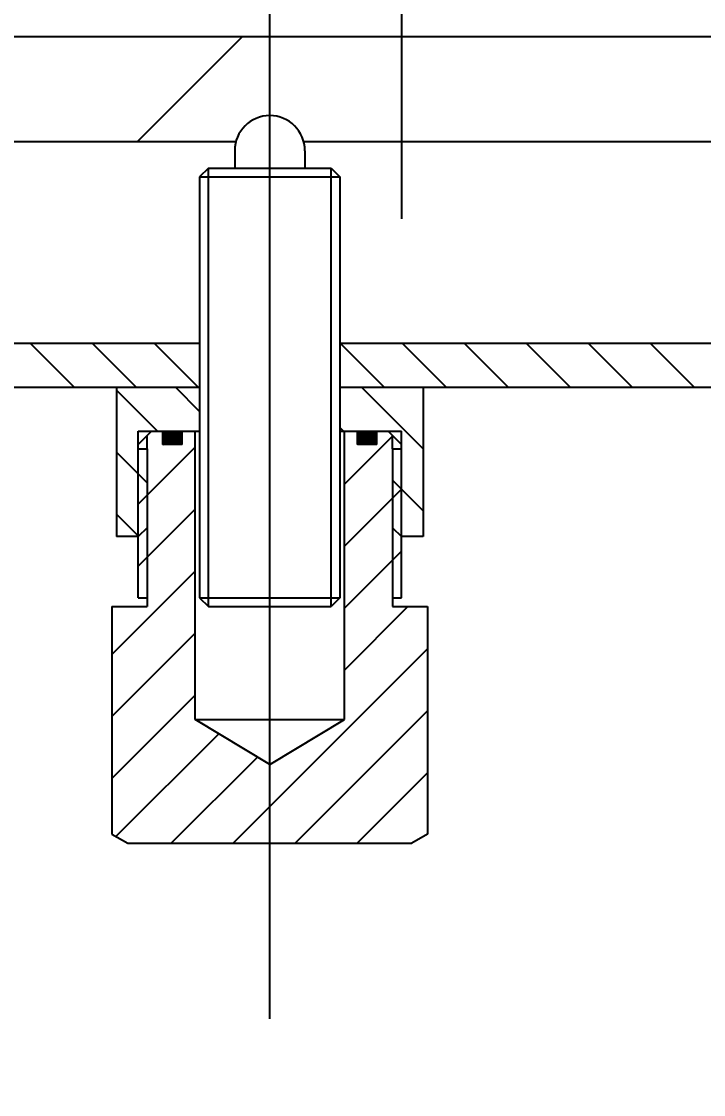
# Model space of a CAD drawing. Header units: millimetres. Extents: x 0 to 1189, y 0 to 841.
# Drawn here: x 209.99 to 217.76, y 715.84 to 728.07 of the extents above; entities that cross this region are included whole.
import ezdxf

# ---------------------------------------------------------------- set-up
doc = ezdxf.new("R2010")
doc.units = ezdxf.units.MM
doc.header["$LTSCALE"] = 65.395
doc.linetypes.add('CENTER', pattern=[0.6, 0.375, -0.075, 0.075, -0.075])
doc.layers.get('0').update_dxf_attribs({"linetype": 'CONTINUOUS'})
for name, color, linetype in [('ALL_AXIS', 7, 'CONTINUOUS'), ('ALL_CHAMFER', 7, 'CONTINUOUS'), ('ALL_DIMENSIONS', 7, 'CONTINUOUS')]:
    doc.layers.add(name, color=color, linetype=linetype)
doc.styles.get("Standard").update_dxf_attribs({"font": 'txt', "width": 0.7})
doc.dimstyles.new('DIMSTYLE_1', dxfattribs={"dimtxt": 3.5, "dimasz": 3, "dimexe": 0.18, "dimexo": 0.0625, "dimgap": 0.09, "dimtad": 1, "dimdec": 5, "dimlfac": 10, "dimdsep": 46, "dimtxsty": 'STANDARD', "dimblk": '_FILLED', "dimblk1": '_FILLED', "dimblk2": '_FILLED', "dimcen": 0.09, "dimadec": 0, "dimazin": 0, "dimtp": 2, "dimtm": 2, "dimtfac": 1, "dimtdec": 5, "dimtofl": 0, "dimtmove": 0, "dimatfit": 3, "dimldrblk": '_FILLED', "dimfxl": 1, "dimtolj": 1, "dimarcsym": 0})

# ---------------------------------------------------------------- blocks, each defined once
blk = doc.blocks.new('_FILLED')
at = {"color": 0, "linetype": 'BYBLOCK'}
blk.add_solid([(0, 0), (-1, 0.1667), (-1, -0.1667)], dxfattribs=at)
blk = doc.blocks.new('*D0')
at = {"layer": 'ALL_DIMENSIONS', "color": 2, "linetype": 'CONTINUOUS'}
for p, q in [((27.718, 722.401), (27.718, 595.901)), ((1064.818, 722.401), (1064.818, 612.208)), ((1064.818, 601.929), (1064.818, 595.901)), ((27.718, 597.901), (546.268, 597.901)), ((1064.818, 597.901), (546.268, 597.901))]:
    blk.add_line(p, q, dxfattribs=at)
at = {"layer": 'ALL_DIMENSIONS', "color": 2, "linetype": 'CONTINUOUS', "xscale": 3, "yscale": 3, "zscale": 3, "rotation": 180}
blk.add_blockref('_FILLED', (27.718, 597.901), dxfattribs=at)
at = {"layer": 'ALL_DIMENSIONS', "color": 2, "linetype": 'CONTINUOUS', "xscale": 3, "yscale": 3, "zscale": 3}
blk.add_blockref('_FILLED', (1064.818, 597.901), dxfattribs=at)
blk = doc.blocks.new('*D7')
at = {"layer": 'ALL_DIMENSIONS', "color": 2, "linetype": 'CONTINUOUS'}
for p, q in [((27.718, 722.401), (27.718, 587.901)), ((1127.218, 613.901), (1127.218, 587.901)), ((27.718, 589.901), (577.468, 589.901)), ((1127.218, 589.901), (577.468, 589.901))]:
    blk.add_line(p, q, dxfattribs=at)
at = {"layer": 'ALL_DIMENSIONS', "color": 2, "linetype": 'CONTINUOUS', "xscale": 3, "yscale": 3, "zscale": 3, "rotation": 180}
blk.add_blockref('_FILLED', (27.718, 589.901), dxfattribs=at)
at = {"layer": 'ALL_DIMENSIONS', "color": 2, "linetype": 'CONTINUOUS', "xscale": 3, "yscale": 3, "zscale": 3}
blk.add_blockref('_FILLED', (1127.218, 589.901), dxfattribs=at)
blk = doc.blocks.new('*D8')
at = {"layer": 'ALL_DIMENSIONS', "color": 2, "linetype": 'CONTINUOUS'}
for p, q in [((1151.568, 722.551), (1151.568, 578.96)), ((27.718, 722.401), (27.718, 578.96)), ((27.718, 580.96), (589.643, 580.96)), ((1151.568, 580.96), (589.643, 580.96))]:
    blk.add_line(p, q, dxfattribs=at)
at = {"layer": 'ALL_DIMENSIONS', "color": 2, "linetype": 'CONTINUOUS', "xscale": 3, "yscale": 3, "zscale": 3, "rotation": 180}
blk.add_blockref('_FILLED', (27.718, 580.96), dxfattribs=at)
at = {"layer": 'ALL_DIMENSIONS', "color": 2, "linetype": 'CONTINUOUS', "xscale": 3, "yscale": 3, "zscale": 3}
blk.add_blockref('_FILLED', (1151.568, 580.96), dxfattribs=at)

msp = doc.modelspace()

# ---------------------------------------------------------------- linework, layer by layer
at = {"color": 7, "linetype": 'CONTINUOUS'}
for p, q in [((241.2039348, 727.9007175), (207.0079788, 727.9007175)), ((212.4313672, 726.7007175), (206.7540633, 726.7007175)), ((222.4313672, 726.7007175), (213.2049921, 726.7007175)), ((212.1181797, 726.4007175), (213.5181797, 726.4007175)), ((212.0181797, 724.4007175), (206.7692709, 724.4007175)), ((222.0181797, 724.4007175), (213.6251726, 724.4007175)), ((212.0181797, 723.9007175), (204.3181797, 723.9007175)), ((211.0681797, 723.9007175), (211.0681797, 722.2007175)), ((222.0181797, 723.9007175), (213.6181797, 723.9007175)), ((214.5681797, 723.9007175), (214.5681797, 722.2007175)), ((211.3181797, 721.5007175), (211.3181797, 723.4007175)), ((211.4681797, 723.4007175), (211.3181797, 723.2507175)), ((211.3181797, 723.4007175), (212.0181797, 723.4007175)), ((211.5981797, 723.2507175), (211.5981797, 723.4007175)), ((211.8181797, 723.2507175), (211.8181797, 723.4007175)), ((211.9681797, 720.111449), (211.9681797, 723.4007175)), ((213.6181797, 723.4007175), (214.3181797, 723.4007175)), ((213.6681797, 720.111449), (213.6681797, 723.4007175)), ((213.8181797, 723.2507175), (213.8181797, 723.4007175)), ((214.0381797, 723.2507175), (214.0381797, 723.4007175)), ((214.1681797, 723.4007175), (214.3181797, 723.2507175)), ((214.3181797, 721.5007175), (214.3181797, 723.4007175)), ((211.8181797, 723.2507175), (211.5981797, 723.2507175)), ((214.0381797, 723.2507175), (213.8181797, 723.2507175)), ((211.3181797, 723.2007175), (211.4181797, 723.2007175)), ((211.4181797, 723.2007175), (211.4181797, 722.3007175)), ((214.2181797, 723.2007175), (214.2181797, 722.3007175)), ((214.2181797, 723.2007175), (214.3181797, 723.2007175)), ((211.4181797, 722.3007175), (211.3181797, 722.2007175)), ((214.2181797, 722.3007175), (214.3181797, 722.2007175)), ((211.3181797, 722.2007175), (211.0681797, 722.2007175)), ((214.5681797, 722.2007175), (214.3181797, 722.2007175)), ((211.3182059, 721.5007175), (211.4181797, 721.5007175)), ((211.4181797, 721.5007175), (211.4181797, 721.4007175)), ((214.2181797, 721.5007175), (214.2181797, 721.4007175)), ((214.2181797, 721.5007175), (214.3181534, 721.5007175)), ((211.0181797, 721.4007175), (211.0181797, 718.8046405)), ((211.0181797, 721.4007175), (211.4181797, 721.4007175)), ((212.1181797, 721.4007175), (213.5181797, 721.4007175)), ((214.2181797, 721.4007175), (214.6181797, 721.4007175)), ((214.6181797, 721.4007175), (214.6181797, 718.8046405)), ((212.8181797, 719.6007175), (211.9681797, 720.111449)), ((211.9681797, 720.111449), (213.6681797, 720.111449)), ((212.8181797, 719.6007175), (213.6681797, 720.111449)), ((211.0181797, 718.8046405), (211.1981797, 718.7007175)), ((211.1981797, 718.7007175), (214.4381797, 718.7007175)), ((214.6181797, 718.8046405), (214.4381797, 718.7007175))]:
    msp.add_line(p, q, dxfattribs=at)
at = {"color": 2, "linetype": 'CONTINUOUS'}
for p, q in [((211.3038874, 726.7007175), (212.5038874, 727.9007175)), ((212.1181797, 721.4007175), (212.1181797, 726.4007175)), ((213.5181797, 721.4007175), (213.5181797, 726.4007175)), ((210.5896387, 723.9007175), (210.0896387, 724.4007175)), ((211.2967455, 723.9007175), (210.7967455, 724.4007175)), ((212.0038523, 723.9007175), (211.5038523, 724.4007175)), ((212.0181797, 724.4007175), (212.0181797, 723.4007175)), ((213.6181797, 724.4007175), (213.6181797, 723.4007175)), ((214.1251726, 723.9007175), (213.6251726, 724.4007175)), ((214.8322794, 723.9007175), (214.3322794, 724.4007175)), ((215.5393862, 723.9007175), (215.0393862, 724.4007175)), ((216.246493, 723.9007175), (215.746493, 724.4007175)), ((216.9535997, 723.9007175), (216.4535997, 724.4007175)), ((217.6607065, 723.9007175), (217.1607065, 724.4007175)), ((211.5378458, 723.4007175), (211.0681797, 723.8703836)), ((212.0181797, 723.6274903), (211.7449525, 723.9007175)), ((214.5681797, 723.1988107), (213.8662729, 723.9007175)), ((211.4181797, 723.2007175), (211.4181797, 723.3507175)), ((211.5981797, 723.400235), (211.8117128, 723.2507175)), ((211.5981797, 723.3990142), (211.8099694, 723.2507175)), ((211.5981797, 723.3977935), (211.808226, 723.2507175)), ((211.5981797, 723.3965727), (211.8064825, 723.2507175)), ((211.5981797, 723.3953519), (211.8047391, 723.2507175)), ((211.5981797, 723.3941311), (211.8029956, 723.2507175)), ((211.5981797, 723.3929104), (211.8012522, 723.2507175)), ((211.5981797, 723.3916896), (211.7995087, 723.2507175)), ((211.5981797, 723.3904688), (211.7977653, 723.2507175)), ((211.5981797, 723.389248), (211.7960218, 723.2507175)), ((211.5981797, 723.3880273), (211.7942784, 723.2507175)), ((211.5981797, 723.3868065), (211.7925349, 723.2507175)), ((211.5981797, 723.3855857), (211.7907915, 723.2507175)), ((211.5981797, 723.3843649), (211.789048, 723.2507175)), ((211.5981797, 723.3831442), (211.7873046, 723.2507175)), ((211.5981797, 723.3819234), (211.7855611, 723.2507175)), ((211.5981797, 723.3807026), (211.7838177, 723.2507175)), ((211.5981797, 723.3794818), (211.7820742, 723.2507175)), ((211.5981797, 723.3782611), (211.7803308, 723.2507175)), ((211.5981797, 723.3770403), (211.7785874, 723.2507175)), ((211.5981797, 723.3758195), (211.7768439, 723.2507175)), ((211.5981797, 723.3745987), (211.7751005, 723.2507175)), ((211.5981797, 723.373378), (211.773357, 723.2507175)), ((211.5981797, 723.3721572), (211.7716136, 723.2507175)), ((211.5981797, 723.3709364), (211.7698701, 723.2507175)), ((211.5981797, 723.3697156), (211.7681267, 723.2507175)), ((211.5981797, 723.3684949), (211.7663832, 723.2507175)), ((211.5981797, 723.3672741), (211.7646398, 723.2507175)), ((211.5981797, 723.3660533), (211.7628963, 723.2507175)), ((211.5981797, 723.3648325), (211.7611529, 723.2507175)), ((211.5981797, 723.3636118), (211.7594094, 723.2507175)), ((211.5981797, 723.362391), (211.757666, 723.2507175)), ((211.5981797, 723.3611702), (211.7559225, 723.2507175)), ((211.5981797, 723.3599494), (211.7541791, 723.2507175)), ((211.5981797, 723.3587287), (211.7524357, 723.2507175)), ((211.5981797, 723.3575079), (211.7506922, 723.2507175)), ((211.5981797, 723.3562871), (211.7489488, 723.2507175)), ((211.5981797, 723.3550663), (211.7472053, 723.2507175)), ((211.5981797, 723.3538456), (211.7454619, 723.2507175)), ((211.5981797, 723.3526248), (211.7437184, 723.2507175)), ((211.5981797, 723.351404), (211.741975, 723.2507175)), ((211.5981797, 723.3501832), (211.7402315, 723.2507175)), ((211.5981797, 723.3489625), (211.7384881, 723.2507175)), ((211.5981797, 723.3477417), (211.7367446, 723.2507175)), ((211.5981797, 723.3465209), (211.7350012, 723.2507175)), ((211.5981797, 723.3453001), (211.7332577, 723.2507175)), ((211.5981797, 723.3440794), (211.7315143, 723.2507175)), ((211.5981797, 723.3428586), (211.7297708, 723.2507175)), ((211.5981797, 723.3416378), (211.7280274, 723.2507175)), ((211.5981797, 723.3404171), (211.726284, 723.2507175)), ((211.5981797, 723.3391963), (211.7245405, 723.2507175)), ((211.5981797, 723.3379755), (211.7227971, 723.2507175)), ((211.5981797, 723.3367547), (211.7210536, 723.2507175)), ((211.5981797, 723.335534), (211.7193102, 723.2507175)), ((211.5992341, 723.4007175), (211.8134563, 723.2507175)), ((211.6009775, 723.4007175), (211.8151997, 723.2507175)), ((211.602721, 723.4007175), (211.8169432, 723.2507175)), ((211.6044644, 723.4007175), (211.8181797, 723.2510724)), ((211.6062079, 723.4007175), (211.8181797, 723.2522932)), ((211.6079513, 723.4007175), (211.8181797, 723.253514)), ((211.6096948, 723.4007175), (211.8181797, 723.2547348)), ((211.6114382, 723.4007175), (211.8181797, 723.2559555)), ((211.6131817, 723.4007175), (211.8181797, 723.2571763)), ((211.6149251, 723.4007175), (211.8181797, 723.2583971)), ((211.6166686, 723.4007175), (211.8181797, 723.2596179)), ((211.618412, 723.4007175), (211.8181797, 723.2608386)), ((211.6201555, 723.4007175), (211.8181797, 723.2620594)), ((211.6218989, 723.4007175), (211.8181797, 723.2632802)), ((211.6236423, 723.4007175), (211.8181797, 723.264501)), ((211.6253858, 723.4007175), (211.8181797, 723.2657217)), ((211.6271292, 723.4007175), (211.8181797, 723.2669425)), ((211.6288727, 723.4007175), (211.8181797, 723.2681633)), ((211.6306161, 723.4007175), (211.8181797, 723.2693841)), ((211.6323596, 723.4007175), (211.8181797, 723.2706048)), ((211.634103, 723.4007175), (211.8181797, 723.2718256)), ((211.6358465, 723.4007175), (211.8181797, 723.2730464)), ((211.6375899, 723.4007175), (211.8181797, 723.2742672)), ((211.6393334, 723.4007175), (211.8181797, 723.2754879)), ((211.6410768, 723.4007175), (211.8181797, 723.2767087)), ((211.6428203, 723.4007175), (211.8181797, 723.2779295)), ((211.6445637, 723.4007175), (211.8181797, 723.2791503)), ((211.6463072, 723.4007175), (211.8181797, 723.280371)), ((211.6480506, 723.4007175), (211.8181797, 723.2815918)), ((211.649794, 723.4007175), (211.8181797, 723.2828126)), ((211.6515375, 723.4007175), (211.8181797, 723.2840334)), ((211.6532809, 723.4007175), (211.8181797, 723.2852541)), ((211.6550244, 723.4007175), (211.8181797, 723.2864749)), ((211.6567678, 723.4007175), (211.8181797, 723.2876957)), ((211.6585113, 723.4007175), (211.8181797, 723.2889165)), ((211.6602547, 723.4007175), (211.8181797, 723.2901372)), ((211.6619982, 723.4007175), (211.8181797, 723.291358)), ((211.6637416, 723.4007175), (211.8181797, 723.2925788)), ((211.6654851, 723.4007175), (211.8181797, 723.2937996)), ((211.6672285, 723.4007175), (211.8181797, 723.2950203)), ((211.668972, 723.4007175), (211.8181797, 723.2962411)), ((211.6707154, 723.4007175), (211.8181797, 723.2974619)), ((211.6724589, 723.4007175), (211.8181797, 723.2986827)), ((211.6742023, 723.4007175), (211.8181797, 723.2999034)), ((211.6759457, 723.4007175), (211.8181797, 723.3011242)), ((211.6776892, 723.4007175), (211.8181797, 723.302345)), ((211.6794326, 723.4007175), (211.8181797, 723.3035658)), ((211.6811761, 723.4007175), (211.8181797, 723.3047865)), ((211.6829195, 723.4007175), (211.8181797, 723.3060073)), ((211.684663, 723.4007175), (211.8181797, 723.3072281)), ((211.6864064, 723.4007175), (211.8181797, 723.3084489)), ((211.6881499, 723.4007175), (211.8181797, 723.3096696)), ((211.6898933, 723.4007175), (211.8181797, 723.3108904)), ((211.6916368, 723.4007175), (211.8181797, 723.3121112)), ((211.6933802, 723.4007175), (211.8181797, 723.313332)), ((211.6951237, 723.4007175), (211.8181797, 723.3145527)), ((211.6968671, 723.4007175), (211.8181797, 723.3157735)), ((211.6986106, 723.4007175), (211.8181797, 723.3169943)), ((211.700354, 723.4007175), (211.8181797, 723.318215)), ((211.7020975, 723.4007175), (211.8181797, 723.3194358)), ((211.7038409, 723.4007175), (211.8181797, 723.3206566)), ((211.7055843, 723.4007175), (211.8181797, 723.3218774)), ((211.7073278, 723.4007175), (211.8181797, 723.3230981)), ((211.7090712, 723.4007175), (211.8181797, 723.3243189)), ((211.7108147, 723.4007175), (211.8181797, 723.3255397)), ((211.7125581, 723.4007175), (211.8181797, 723.3267605)), ((211.7143016, 723.4007175), (211.8181797, 723.3279812)), ((211.716045, 723.4007175), (211.8181797, 723.329202)), ((211.7177885, 723.4007175), (211.8181797, 723.3304228)), ((211.7195319, 723.4007175), (211.8181797, 723.3316436)), ((211.7212754, 723.4007175), (211.8181797, 723.3328643)), ((211.7230188, 723.4007175), (211.8181797, 723.3340851)), ((211.7247623, 723.4007175), (211.8181797, 723.3353059)), ((211.7265057, 723.4007175), (211.8181797, 723.3365267)), ((211.7282492, 723.4007175), (211.8181797, 723.3377474)), ((211.7299926, 723.4007175), (211.8181797, 723.3389682)), ((211.731736, 723.4007175), (211.8181797, 723.340189)), ((211.7334795, 723.4007175), (211.8181797, 723.3414098)), ((211.7352229, 723.4007175), (211.8181797, 723.3426305)), ((211.7369664, 723.4007175), (211.8181797, 723.3438513)), ((211.7387098, 723.4007175), (211.8181797, 723.3450721)), ((211.7404533, 723.4007175), (211.8181797, 723.3462929)), ((211.7421967, 723.4007175), (211.8181797, 723.3475136)), ((211.7439402, 723.4007175), (211.8181797, 723.3487344)), ((211.7456836, 723.4007175), (211.8181797, 723.3499552)), ((211.7474271, 723.4007175), (211.8181797, 723.351176)), ((211.7491705, 723.4007175), (211.8181797, 723.3523967)), ((211.750914, 723.4007175), (211.8181797, 723.3536175)), ((211.7526574, 723.4007175), (211.8181797, 723.3548383)), ((211.7544009, 723.4007175), (211.8181797, 723.3560591)), ((211.7561443, 723.4007175), (211.8181797, 723.3572798)), ((211.7578877, 723.4007175), (211.8181797, 723.3585006)), ((211.7596312, 723.4007175), (211.8181797, 723.3597214)), ((211.7613746, 723.4007175), (211.8181797, 723.3609422)), ((211.7631181, 723.4007175), (211.8181797, 723.3621629)), ((211.7648615, 723.4007175), (211.8181797, 723.3633837)), ((211.766605, 723.4007175), (211.8181797, 723.3646045)), ((211.7683484, 723.4007175), (211.8181797, 723.3658253)), ((211.7700919, 723.4007175), (211.8181797, 723.367046)), ((211.7718353, 723.4007175), (211.8181797, 723.3682668)), ((211.7735788, 723.4007175), (211.8181797, 723.3694876)), ((211.7753222, 723.4007175), (211.8181797, 723.3707084)), ((211.7770657, 723.4007175), (211.8181797, 723.3719291)), ((211.7788091, 723.4007175), (211.8181797, 723.3731499)), ((211.7805526, 723.4007175), (211.8181797, 723.3743707)), ((211.782296, 723.4007175), (211.8181797, 723.3755915)), ((211.7840395, 723.4007175), (211.8181797, 723.3768122)), ((211.7857829, 723.4007175), (211.8181797, 723.378033)), ((211.7875263, 723.4007175), (211.8181797, 723.3792538)), ((211.7892698, 723.4007175), (211.8181797, 723.3804746)), ((211.7910132, 723.4007175), (211.8181797, 723.3816953)), ((211.7927567, 723.4007175), (211.8181797, 723.3829161)), ((211.7945001, 723.4007175), (211.8181797, 723.3841369)), ((211.7962436, 723.4007175), (211.8181797, 723.3853577)), ((211.797987, 723.4007175), (211.8181797, 723.3865784)), ((211.7997305, 723.4007175), (211.8181797, 723.3877992)), ((211.8014739, 723.4007175), (211.8181797, 723.38902)), ((211.8032174, 723.4007175), (211.8181797, 723.3902407)), ((211.8049608, 723.4007175), (211.8181797, 723.3914615)), ((211.8067043, 723.4007175), (211.8181797, 723.3926823)), ((211.8084477, 723.4007175), (211.8181797, 723.3939031)), ((211.8101912, 723.4007175), (211.8181797, 723.3951238)), ((211.8119346, 723.4007175), (211.8181797, 723.3963446)), ((211.813678, 723.4007175), (211.8181797, 723.3975654)), ((211.8154215, 723.4007175), (211.8181797, 723.3987862)), ((211.8171649, 723.4007175), (211.8181797, 723.4000069)), ((213.6591661, 723.4007175), (213.6181797, 723.4417039)), ((213.6681797, 722.7966419), (214.2202174, 723.3486797)), ((213.8181797, 723.3998203), (214.0311206, 723.2507175)), ((213.8181797, 723.3985995), (214.0293772, 723.2507175)), ((213.8181797, 723.3973788), (214.0276337, 723.2507175)), ((213.8181797, 723.396158), (214.0258903, 723.2507175)), ((213.8181797, 723.3949372), (214.0241468, 723.2507175)), ((213.8181797, 723.3937165), (214.0224034, 723.2507175)), ((213.8181797, 723.3924957), (214.0206599, 723.2507175)), ((213.8181797, 723.3912749), (214.0189165, 723.2507175)), ((213.8181797, 723.3900541), (214.017173, 723.2507175)), ((213.8181797, 723.3888334), (214.0154296, 723.2507175)), ((213.8181797, 723.3876126), (214.0136861, 723.2507175)), ((213.8181797, 723.3863918), (214.0119427, 723.2507175)), ((213.8181797, 723.385171), (214.0101993, 723.2507175)), ((213.8181797, 723.3839503), (214.0084558, 723.2507175)), ((213.8181797, 723.3827295), (214.0067124, 723.2507175)), ((213.8181797, 723.3815087), (214.0049689, 723.2507175)), ((213.8181797, 723.3802879), (214.0032255, 723.2507175)), ((213.8181797, 723.3790672), (214.001482, 723.2507175)), ((213.8181797, 723.3778464), (213.9997386, 723.2507175)), ((213.8181797, 723.3766256), (213.9979951, 723.2507175)), ((213.8181797, 723.3754048), (213.9962517, 723.2507175)), ((213.8181797, 723.3741841), (213.9945082, 723.2507175)), ((213.8181797, 723.3729633), (213.9927648, 723.2507175)), ((213.8181797, 723.3717425), (213.9910213, 723.2507175)), ((213.8181797, 723.3705217), (213.9892779, 723.2507175)), ((213.8181797, 723.369301), (213.9875344, 723.2507175)), ((213.8181797, 723.3680802), (213.985791, 723.2507175)), ((213.8181797, 723.3668594), (213.9840476, 723.2507175)), ((213.8181797, 723.3656386), (213.9823041, 723.2507175)), ((213.8181797, 723.3644179), (213.9805607, 723.2507175)), ((213.8181797, 723.3631971), (213.9788172, 723.2507175)), ((213.8181797, 723.3619763), (213.9770738, 723.2507175)), ((213.8181797, 723.3607555), (213.9753303, 723.2507175)), ((213.8181797, 723.3595348), (213.9735869, 723.2507175)), ((213.8181797, 723.358314), (213.9718434, 723.2507175)), ((213.8181797, 723.3570932), (213.9701, 723.2507175)), ((213.8181797, 723.3558724), (213.9683565, 723.2507175)), ((213.8181797, 723.3546517), (213.9666131, 723.2507175)), ((213.8181797, 723.3534309), (213.9648696, 723.2507175)), ((213.8181797, 723.3522101), (213.9631262, 723.2507175)), ((213.8181797, 723.3509893), (213.9613827, 723.2507175)), ((213.8181797, 723.3497686), (213.9596393, 723.2507175)), ((213.8181797, 723.3485478), (213.9578958, 723.2507175)), ((213.8181797, 723.347327), (213.9561524, 723.2507175)), ((213.8181797, 723.3461062), (213.954409, 723.2507175)), ((213.8181797, 723.3448855), (213.9526655, 723.2507175)), ((213.8181797, 723.3436647), (213.9509221, 723.2507175)), ((213.8181797, 723.3424439), (213.9491786, 723.2507175)), ((213.8181797, 723.3412231), (213.9474352, 723.2507175)), ((213.8181797, 723.3400024), (213.9456917, 723.2507175)), ((213.8181797, 723.3387816), (213.9439483, 723.2507175)), ((213.8181797, 723.3375608), (213.9422048, 723.2507175)), ((213.8181797, 723.33634), (213.9404614, 723.2507175)), ((213.8181797, 723.3351193), (213.9387179, 723.2507175)), ((213.8186419, 723.4007175), (214.0328641, 723.2507175)), ((213.8203853, 723.4007175), (214.0346075, 723.2507175)), ((213.8221288, 723.4007175), (214.036351, 723.2507175)), ((213.8238722, 723.4007175), (214.0380944, 723.2507175)), ((213.8256156, 723.4007175), (214.0381797, 723.2518785)), ((213.8273591, 723.4007175), (214.0381797, 723.2530993)), ((213.8291025, 723.4007175), (214.0381797, 723.2543201)), ((213.830846, 723.4007175), (214.0381797, 723.2555409)), ((213.8325894, 723.4007175), (214.0381797, 723.2567616)), ((213.8343329, 723.4007175), (214.0381797, 723.2579824)), ((213.8360763, 723.4007175), (214.0381797, 723.2592032)), ((213.8378198, 723.4007175), (214.0381797, 723.260424)), ((213.8395632, 723.4007175), (214.0381797, 723.2616447)), ((213.8413067, 723.4007175), (214.0381797, 723.2628655)), ((213.8430501, 723.4007175), (214.0381797, 723.2640863)), ((213.8447936, 723.4007175), (214.0381797, 723.2653071)), ((213.846537, 723.4007175), (214.0381797, 723.2665278)), ((213.8482805, 723.4007175), (214.0381797, 723.2677486)), ((213.8500239, 723.4007175), (214.0381797, 723.2689694)), ((213.8517674, 723.4007175), (214.0381797, 723.2701902)), ((213.8535108, 723.4007175), (214.0381797, 723.2714109)), ((213.8552542, 723.4007175), (214.0381797, 723.2726317)), ((213.8569977, 723.4007175), (214.0381797, 723.2738525)), ((213.8587411, 723.4007175), (214.0381797, 723.2750733)), ((213.8604846, 723.4007175), (214.0381797, 723.276294)), ((213.862228, 723.4007175), (214.0381797, 723.2775148)), ((213.8639715, 723.4007175), (214.0381797, 723.2787356)), ((213.8657149, 723.4007175), (214.0381797, 723.2799564)), ((213.8674584, 723.4007175), (214.0381797, 723.2811771)), ((213.8692018, 723.4007175), (214.0381797, 723.2823979)), ((213.8709453, 723.4007175), (214.0381797, 723.2836187)), ((213.8726887, 723.4007175), (214.0381797, 723.2848395)), ((213.8744322, 723.4007175), (214.0381797, 723.2860602)), ((213.8761756, 723.4007175), (214.0381797, 723.287281)), ((213.8779191, 723.4007175), (214.0381797, 723.2885018)), ((213.8796625, 723.4007175), (214.0381797, 723.2897225)), ((213.8814059, 723.4007175), (214.0381797, 723.2909433)), ((213.8831494, 723.4007175), (214.0381797, 723.2921641)), ((213.8848928, 723.4007175), (214.0381797, 723.2933849)), ((213.8866363, 723.4007175), (214.0381797, 723.2946056)), ((213.8883797, 723.4007175), (214.0381797, 723.2958264)), ((213.8901232, 723.4007175), (214.0381797, 723.2970472)), ((213.8918666, 723.4007175), (214.0381797, 723.298268)), ((213.8936101, 723.4007175), (214.0381797, 723.2994887)), ((213.8953535, 723.4007175), (214.0381797, 723.3007095)), ((213.897097, 723.4007175), (214.0381797, 723.3019303)), ((213.8988404, 723.4007175), (214.0381797, 723.3031511)), ((213.9005839, 723.4007175), (214.0381797, 723.3043718)), ((213.9023273, 723.4007175), (214.0381797, 723.3055926)), ((213.9040708, 723.4007175), (214.0381797, 723.3068134)), ((213.9058142, 723.4007175), (214.0381797, 723.3080342)), ((213.9075576, 723.4007175), (214.0381797, 723.3092549)), ((213.9093011, 723.4007175), (214.0381797, 723.3104757)), ((213.9110445, 723.4007175), (214.0381797, 723.3116965)), ((213.912788, 723.4007175), (214.0381797, 723.3129173)), ((213.9145314, 723.4007175), (214.0381797, 723.314138)), ((213.9162749, 723.4007175), (214.0381797, 723.3153588)), ((213.9180183, 723.4007175), (214.0381797, 723.3165796)), ((213.9197618, 723.4007175), (214.0381797, 723.3178004)), ((213.9215052, 723.4007175), (214.0381797, 723.3190211)), ((213.9232487, 723.4007175), (214.0381797, 723.3202419)), ((213.9249921, 723.4007175), (214.0381797, 723.3214627)), ((213.9267356, 723.4007175), (214.0381797, 723.3226835)), ((213.928479, 723.4007175), (214.0381797, 723.3239042)), ((213.9302225, 723.4007175), (214.0381797, 723.325125)), ((213.9319659, 723.4007175), (214.0381797, 723.3263458)), ((213.9337093, 723.4007175), (214.0381797, 723.3275666)), ((213.9354528, 723.4007175), (214.0381797, 723.3287873)), ((213.9371962, 723.4007175), (214.0381797, 723.3300081)), ((213.9389397, 723.4007175), (214.0381797, 723.3312289)), ((213.9406831, 723.4007175), (214.0381797, 723.3324497)), ((213.9424266, 723.4007175), (214.0381797, 723.3336704)), ((213.94417, 723.4007175), (214.0381797, 723.3348912)), ((213.9459135, 723.4007175), (214.0381797, 723.336112)), ((213.9476569, 723.4007175), (214.0381797, 723.3373328)), ((213.9494004, 723.4007175), (214.0381797, 723.3385535)), ((213.9511438, 723.4007175), (214.0381797, 723.3397743)), ((213.9528873, 723.4007175), (214.0381797, 723.3409951)), ((213.9546307, 723.4007175), (214.0381797, 723.3422159)), ((213.9563742, 723.4007175), (214.0381797, 723.3434366)), ((213.9581176, 723.4007175), (214.0381797, 723.3446574)), ((213.9598611, 723.4007175), (214.0381797, 723.3458782)), ((213.9616045, 723.4007175), (214.0381797, 723.347099)), ((213.9633479, 723.4007175), (214.0381797, 723.3483197)), ((213.9650914, 723.4007175), (214.0381797, 723.3495405)), ((213.9668348, 723.4007175), (214.0381797, 723.3507613)), ((213.9685783, 723.4007175), (214.0381797, 723.3519821)), ((213.9703217, 723.4007175), (214.0381797, 723.3532028)), ((213.9720652, 723.4007175), (214.0381797, 723.3544236)), ((213.9738086, 723.4007175), (214.0381797, 723.3556444)), ((213.9755521, 723.4007175), (214.0381797, 723.3568652)), ((213.9772955, 723.4007175), (214.0381797, 723.3580859)), ((213.979039, 723.4007175), (214.0381797, 723.3593067)), ((213.9807824, 723.4007175), (214.0381797, 723.3605275)), ((213.9825259, 723.4007175), (214.0381797, 723.3617483)), ((213.9842693, 723.4007175), (214.0381797, 723.362969)), ((213.9860128, 723.4007175), (214.0381797, 723.3641898)), ((213.9877562, 723.4007175), (214.0381797, 723.3654106)), ((213.9894996, 723.4007175), (214.0381797, 723.3666313)), ((213.9912431, 723.4007175), (214.0381797, 723.3678521)), ((213.9929865, 723.4007175), (214.0381797, 723.3690729)), ((213.99473, 723.4007175), (214.0381797, 723.3702937)), ((213.9964734, 723.4007175), (214.0381797, 723.3715144)), ((213.9982169, 723.4007175), (214.0381797, 723.3727352)), ((213.9999603, 723.4007175), (214.0381797, 723.373956)), ((214.0017038, 723.4007175), (214.0381797, 723.3751768)), ((214.0034472, 723.4007175), (214.0381797, 723.3763975)), ((214.0051907, 723.4007175), (214.0381797, 723.3776183)), ((214.0069341, 723.4007175), (214.0381797, 723.3788391)), ((214.0086776, 723.4007175), (214.0381797, 723.3800599)), ((214.010421, 723.4007175), (214.0381797, 723.3812806)), ((214.0121645, 723.4007175), (214.0381797, 723.3825014)), ((214.0139079, 723.4007175), (214.0381797, 723.3837222)), ((214.0156513, 723.4007175), (214.0381797, 723.384943)), ((214.0173948, 723.4007175), (214.0381797, 723.3861637)), ((214.0191382, 723.4007175), (214.0381797, 723.3873845)), ((214.0208817, 723.4007175), (214.0381797, 723.3886053)), ((214.0226251, 723.4007175), (214.0381797, 723.3898261)), ((214.0243686, 723.4007175), (214.0381797, 723.3910468)), ((214.026112, 723.4007175), (214.0381797, 723.3922676)), ((214.0278555, 723.4007175), (214.0381797, 723.3934884)), ((214.0295989, 723.4007175), (214.0381797, 723.3947092)), ((214.0313424, 723.4007175), (214.0381797, 723.3959299)), ((214.0330858, 723.4007175), (214.0381797, 723.3971507)), ((214.0348293, 723.4007175), (214.0381797, 723.3983715)), ((214.0365727, 723.4007175), (214.0381797, 723.3995923)), ((214.2181797, 723.2007175), (214.2181797, 723.3507175)), ((211.3181797, 722.5679622), (211.9681797, 723.2179622)), ((211.5981797, 723.3343132), (211.7175667, 723.2507175)), ((211.5981797, 723.3330924), (211.7158233, 723.2507175)), ((211.5981797, 723.3318716), (211.7140798, 723.2507175)), ((211.5981797, 723.3306509), (211.7123364, 723.2507175)), ((211.5981797, 723.3294301), (211.7105929, 723.2507175)), ((211.5981797, 723.3282093), (211.7088495, 723.2507175)), ((211.5981797, 723.3269885), (211.707106, 723.2507175)), ((211.5981797, 723.3257678), (211.7053626, 723.2507175)), ((211.5981797, 723.324547), (211.7036191, 723.2507175)), ((211.5981797, 723.3233262), (211.7018757, 723.2507175)), ((211.5981797, 723.3221054), (211.7001322, 723.2507175)), ((211.5981797, 723.3208847), (211.6983888, 723.2507175)), ((211.5981797, 723.3196639), (211.6966454, 723.2507175)), ((211.5981797, 723.3184431), (211.6949019, 723.2507175)), ((211.5981797, 723.3172223), (211.6931585, 723.2507175)), ((211.5981797, 723.3160016), (211.691415, 723.2507175)), ((211.5981797, 723.3147808), (211.6896716, 723.2507175)), ((211.5981797, 723.31356), (211.6879281, 723.2507175)), ((211.5981797, 723.3123392), (211.6861847, 723.2507175)), ((211.5981797, 723.3111185), (211.6844412, 723.2507175)), ((211.5981797, 723.3098977), (211.6826978, 723.2507175)), ((211.5981797, 723.3086769), (211.6809543, 723.2507175)), ((211.5981797, 723.3074561), (211.6792109, 723.2507175)), ((211.5981797, 723.3062354), (211.6774674, 723.2507175)), ((211.5981797, 723.3050146), (211.675724, 723.2507175)), ((211.5981797, 723.3037938), (211.6739805, 723.2507175)), ((211.5981797, 723.302573), (211.6722371, 723.2507175)), ((211.5981797, 723.3013523), (211.6704937, 723.2507175)), ((211.5981797, 723.3001315), (211.6687502, 723.2507175)), ((211.5981797, 723.2989107), (211.6670068, 723.2507175)), ((211.5981797, 723.2976899), (211.6652633, 723.2507175)), ((211.5981797, 723.2964692), (211.6635199, 723.2507175)), ((211.5981797, 723.2952484), (211.6617764, 723.2507175)), ((211.5981797, 723.2940276), (211.660033, 723.2507175)), ((211.5981797, 723.2928068), (211.6582895, 723.2507175)), ((211.5981797, 723.2915861), (211.6565461, 723.2507175)), ((211.5981797, 723.2903653), (211.6548026, 723.2507175)), ((211.5981797, 723.2891445), (211.6530592, 723.2507175)), ((211.5981797, 723.2879237), (211.6513157, 723.2507175)), ((211.5981797, 723.286703), (211.6495723, 723.2507175)), ((211.5981797, 723.2854822), (211.6478288, 723.2507175)), ((211.5981797, 723.2842614), (211.6460854, 723.2507175)), ((211.5981797, 723.2830406), (211.644342, 723.2507175)), ((211.5981797, 723.2818199), (211.6425985, 723.2507175)), ((211.5981797, 723.2805991), (211.6408551, 723.2507175)), ((211.5981797, 723.2793783), (211.6391116, 723.2507175)), ((211.5981797, 723.2781575), (211.6373682, 723.2507175)), ((211.5981797, 723.2769368), (211.6356247, 723.2507175)), ((211.5981797, 723.275716), (211.6338813, 723.2507175)), ((211.5981797, 723.2744952), (211.6321378, 723.2507175)), ((211.5981797, 723.2732744), (211.6303944, 723.2507175)), ((211.5981797, 723.2720537), (211.6286509, 723.2507175)), ((211.5981797, 723.2708329), (211.6269075, 723.2507175)), ((211.5981797, 723.2696121), (211.625164, 723.2507175)), ((211.5981797, 723.2683914), (211.6234206, 723.2507175)), ((211.5981797, 723.2671706), (211.6216771, 723.2507175)), ((211.5981797, 723.2659498), (211.6199337, 723.2507175)), ((211.5981797, 723.264729), (211.6181903, 723.2507175)), ((211.5981797, 723.2635083), (211.6164468, 723.2507175)), ((211.5981797, 723.2622875), (211.6147034, 723.2507175)), ((211.5981797, 723.2610667), (211.6129599, 723.2507175)), ((211.5981797, 723.2598459), (211.6112165, 723.2507175)), ((211.5981797, 723.2586252), (211.609473, 723.2507175)), ((211.5981797, 723.2574044), (211.6077296, 723.2507175)), ((211.5981797, 723.2561836), (211.6059861, 723.2507175)), ((211.5981797, 723.2549628), (211.6042427, 723.2507175)), ((211.5981797, 723.2537421), (211.6024992, 723.2507175)), ((211.5981797, 723.2525213), (211.6007558, 723.2507175)), ((211.5981797, 723.2513005), (211.5990123, 723.2507175)), ((213.8181797, 723.3338985), (213.9369745, 723.2507175)), ((213.8181797, 723.3326777), (213.935231, 723.2507175)), ((213.8181797, 723.3314569), (213.9334876, 723.2507175)), ((213.8181797, 723.3302362), (213.9317441, 723.2507175)), ((213.8181797, 723.3290154), (213.9300007, 723.2507175)), ((213.8181797, 723.3277946), (213.9282573, 723.2507175)), ((213.8181797, 723.3265738), (213.9265138, 723.2507175)), ((213.8181797, 723.3253531), (213.9247704, 723.2507175)), ((213.8181797, 723.3241323), (213.9230269, 723.2507175)), ((213.8181797, 723.3229115), (213.9212835, 723.2507175)), ((213.8181797, 723.3216907), (213.91954, 723.2507175)), ((213.8181797, 723.32047), (213.9177966, 723.2507175)), ((213.8181797, 723.3192492), (213.9160531, 723.2507175)), ((213.8181797, 723.3180284), (213.9143097, 723.2507175)), ((213.8181797, 723.3168077), (213.9125662, 723.2507175)), ((213.8181797, 723.3155869), (213.9108228, 723.2507175)), ((213.8181797, 723.3143661), (213.9090793, 723.2507175)), ((213.8181797, 723.3131453), (213.9073359, 723.2507175)), ((213.8181797, 723.3119246), (213.9055924, 723.2507175)), ((213.8181797, 723.3107038), (213.903849, 723.2507175)), ((213.8181797, 723.309483), (213.9021056, 723.2507175)), ((213.8181797, 723.3082622), (213.9003621, 723.2507175)), ((213.8181797, 723.3070415), (213.8986187, 723.2507175)), ((213.8181797, 723.3058207), (213.8968752, 723.2507175)), ((213.8181797, 723.3045999), (213.8951318, 723.2507175)), ((213.8181797, 723.3033791), (213.8933883, 723.2507175)), ((213.8181797, 723.3021584), (213.8916449, 723.2507175)), ((213.8181797, 723.3009376), (213.8899014, 723.2507175)), ((213.8181797, 723.2997168), (213.888158, 723.2507175)), ((213.8181797, 723.298496), (213.8864145, 723.2507175)), ((213.8181797, 723.2972753), (213.8846711, 723.2507175)), ((213.8181797, 723.2960545), (213.8829276, 723.2507175)), ((213.8181797, 723.2948337), (213.8811842, 723.2507175)), ((213.8181797, 723.2936129), (213.8794407, 723.2507175)), ((213.8181797, 723.2923922), (213.8776973, 723.2507175)), ((213.8181797, 723.2911714), (213.8759539, 723.2507175)), ((213.8181797, 723.2899506), (213.8742104, 723.2507175)), ((213.8181797, 723.2887298), (213.872467, 723.2507175)), ((213.8181797, 723.2875091), (213.8707235, 723.2507175)), ((213.8181797, 723.2862883), (213.8689801, 723.2507175)), ((213.8181797, 723.2850675), (213.8672366, 723.2507175)), ((213.8181797, 723.2838467), (213.8654932, 723.2507175)), ((213.8181797, 723.282626), (213.8637497, 723.2507175)), ((213.8181797, 723.2814052), (213.8620063, 723.2507175)), ((213.8181797, 723.2801844), (213.8602628, 723.2507175)), ((213.8181797, 723.2789636), (213.8585194, 723.2507175)), ((213.8181797, 723.2777429), (213.8567759, 723.2507175)), ((213.8181797, 723.2765221), (213.8550325, 723.2507175)), ((213.8181797, 723.2753013), (213.853289, 723.2507175)), ((213.8181797, 723.2740805), (213.8515456, 723.2507175)), ((213.8181797, 723.2728598), (213.8498021, 723.2507175)), ((213.8181797, 723.271639), (213.8480587, 723.2507175)), ((213.8181797, 723.2704182), (213.8463153, 723.2507175)), ((213.8181797, 723.2691974), (213.8445718, 723.2507175)), ((213.8181797, 723.2679767), (213.8428284, 723.2507175)), ((213.8181797, 723.2667559), (213.8410849, 723.2507175)), ((213.8181797, 723.2655351), (213.8393415, 723.2507175)), ((213.8181797, 723.2643143), (213.837598, 723.2507175)), ((213.8181797, 723.2630936), (213.8358546, 723.2507175)), ((213.8181797, 723.2618728), (213.8341111, 723.2507175)), ((213.8181797, 723.260652), (213.8323677, 723.2507175)), ((213.8181797, 723.2594312), (213.8306242, 723.2507175)), ((213.8181797, 723.2582105), (213.8288808, 723.2507175)), ((213.8181797, 723.2569897), (213.8271373, 723.2507175)), ((213.8181797, 723.2557689), (213.8253939, 723.2507175)), ((213.8181797, 723.2545481), (213.8236504, 723.2507175)), ((213.8181797, 723.2533274), (213.821907, 723.2507175)), ((213.8181797, 723.2521066), (213.8201636, 723.2507175)), ((213.8181797, 723.2508858), (213.8184201, 723.2507175)), ((211.4181797, 722.8132768), (211.0681797, 723.1632768)), ((213.6681797, 722.0895351), (214.3181797, 722.7395351)), ((214.5681797, 722.4917039), (214.2181797, 722.8417039)), ((211.3181797, 721.8608555), (211.9681797, 722.5108555)), ((211.3209059, 722.2034437), (211.0681797, 722.45617)), ((211.4181797, 722.3007175), (211.4181797, 721.5007175)), ((214.2181797, 722.3007175), (214.2181797, 721.5007175)), ((213.6681797, 721.3824283), (214.3181797, 722.0324283)), ((211.0181797, 720.8537487), (211.9681797, 721.8037487)), ((213.6681797, 720.6753216), (214.3935756, 721.4007175)), ((211.0181797, 720.1466419), (211.9681797, 721.0966419)), ((212.4006823, 718.7007175), (214.6181797, 720.9182148)), ((211.0181797, 719.4395351), (211.9681797, 720.3895351)), ((213.1077891, 718.7007175), (214.6181797, 720.211108)), ((211.0639603, 718.778209), (212.2361734, 719.9504221)), ((211.6935756, 718.7007175), (212.6778776, 719.6850195)), ((213.8148959, 718.7007175), (214.6181797, 719.5040012))]:
    msp.add_line(p, q, dxfattribs=at)
msp.add_circle((223.344627, 722.327182), 15.5253933, dxfattribs=at)
at = {"layer": 'ALL_AXIS', "color": 2, "linetype": 'CENTER'}
for p, q in [((214.3181797, 729.9007175), (214.3181797, 726.4007175)), ((212.8181797, 719.4007175), (212.8181797, 723.5007175))]:
    msp.add_line(p, q, dxfattribs=at)
at = {"layer": 'ALL_AXIS', "color": 7, "linetype": 'CENTER'}
for p, q in [((212.8181797, 723.5007175), (212.8181797, 729.0007175)), ((214.3181797, 726.4007175), (214.3181797, 725.8222565)), ((212.8181797, 716.7007175), (212.8181797, 719.4007175))]:
    msp.add_line(p, q, dxfattribs=at)
at = {"layer": 'ALL_AXIS', "color": 7, "linetype": 'CONTINUOUS'}
for p, q in [((212.4181797, 726.6007175), (212.4181797, 726.4007175)), ((213.2181797, 726.6007175), (213.2181797, 726.4007175)), ((212.0181797, 726.3007175), (212.0181797, 721.5007175)), ((213.6181797, 726.3007175), (213.6181797, 721.5007175))]:
    msp.add_line(p, q, dxfattribs=at)
msp.add_arc((212.8181797, 726.6007175), 0.4, 0, 180, dxfattribs=at)
at = {"layer": 'ALL_CHAMFER', "color": 7, "linetype": 'CONTINUOUS'}
for p, q in [((212.1181797, 726.4007175), (212.0181797, 726.3007175)), ((212.1181797, 726.4007175), (213.5181797, 726.4007175)), ((213.5181797, 726.4007175), (213.6181797, 726.3007175)), ((212.0181797, 726.3007175), (213.6181797, 726.3007175)), ((212.0181797, 721.5007175), (212.1181797, 721.4007175)), ((212.0181797, 721.5007175), (213.6181797, 721.5007175)), ((213.6181797, 721.5007175), (213.5181797, 721.4007175)), ((212.1181797, 721.4007175), (213.5181797, 721.4007175))]:
    msp.add_line(p, q, dxfattribs=at)

# ---------------------------------------------------------------- dimensions: what is measured, and where the dimension line sits
at = {"layer": 'ALL_DIMENSIONS', "color": 2, "linetype": 'CONTINUOUS'}
for base, p1, picture, middle in [((27.7181796641, 580.9599842335), (1151.5681796641, 722.5507174637), '*D8', (584.8807674898, 581.8349842335)), ((27.7181796641, 589.9007174637), (1127.2181796641, 613.9007174637), '*D7', (571.3431796641, 590.7757174637))]:
    dim = msp.add_linear_dim(base=base, p1=p1, p2=(27.7181796641, 722.4007174637), angle=180, dimstyle='DIMSTYLE_1', dxfattribs=at)
    dim.commit()
    dim.dimension.update_dxf_attribs({"geometry": picture, "text_midpoint": middle, "dimtype": 160})
dim = msp.add_linear_dim(base=(1064.8181796641, 597.9007174637), p1=(27.7181796641, 722.4007174637), p2=(1064.8181796641, 722.4007174637), dimstyle='DIMSTYLE_1', dxfattribs=at)
dim.commit()
dim.dimension.update_dxf_attribs({"geometry": '*D0', "text_midpoint": (540.1431796641, 598.7757174637), "dimtype": 160})

doc.saveas('drawing.dxf')
